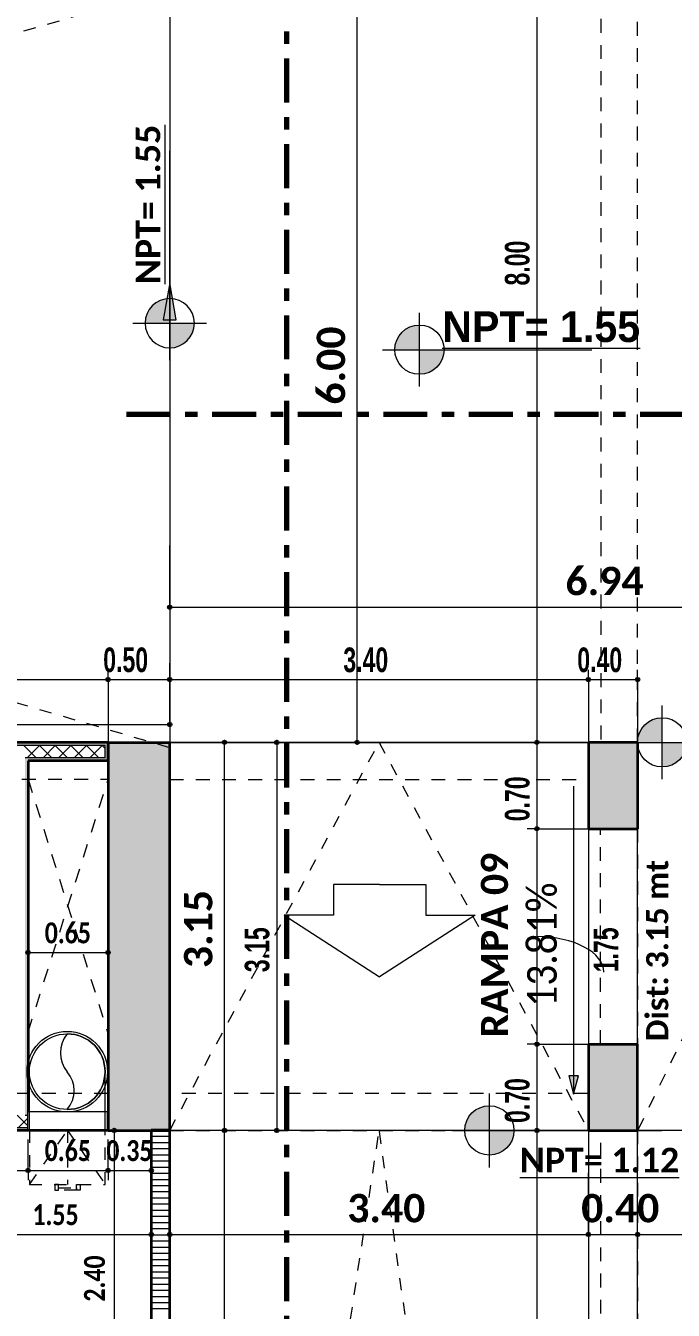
# Model space of a CAD drawing. Header units: metres. Extents: x -144 to 1000, y -717 to 29.
# Drawn here: x 235.23 to 240.49, y -561.88 to -551.45 of the extents above; entities that cross this region are included whole.
import ezdxf

# ---------------------------------------------------------------- set-up
doc = ezdxf.new("R2010")
doc.units = ezdxf.units.M
for name, pattern in [('Basculante', [0.11625, 0.075, -0.04125]), ('basculante modificado', [0.18, 0.1125, -0.0675]), ('Dash Dot 3_16_', [0.595313, 0.357187, -0.119063, 0, -0.119063])]:
    doc.linetypes.add(name, pattern=pattern)
doc.layers.get('0').update_dxf_attribs({"color": 1})
for name, color, linetype, lineweight in [('A-ANNO-DIMS', 1, 'Continuous', 9), ('A-DETL', 1, 'Continuous', 9), ('A-DETL-GENF', 1, 'Continuous', 9), ('A-DETL-THIN', 1, 'Continuous', 9), ('A-FLOR', 2, 'Continuous', 9), ('A-FLOR-OVHD', 7, 'Basculante', 9), ('A-WALL', 4, 'Continuous', 9), ('G-ANNO-DIMS', 1, 'Continuous', 9), ('G-ANNO-SYMB', 1, 'Continuous', 9), ('G-ANNO-TEXT', 2, 'Continuous', 9), ('S-COLS', 7, 'Continuous', 9)]:
    doc.layers.add(name, color=color, linetype=linetype, lineweight=lineweight)
doc.layers.add('A-WALL-PATT', color=7, linetype='Continuous', lineweight=35, true_color=0x9c9c9c)
doc.styles.add('Britannic Bold_B', font='', dxfattribs={"width": 0.7})
doc.styles.add('Britannic Bold_B_3', font='', dxfattribs={"width": 0.7})
doc.styles.add('Calibri', font='calibri.ttf', dxfattribs={"width": 0.9, "height": 0.24})
doc.styles.add('Calibri_B', font='calibrib.ttf', dxfattribs={"height": 0.165})
doc.styles.add('Calibri_B_10', font='calibrib.ttf', dxfattribs={"width": 0.8, "height": 0.17})
doc.styles.add('Calibri_B_2', font='calibrib.ttf', dxfattribs={"height": 0.135})
doc.styles.add('Calibri_B_3', font='calibrib.ttf', dxfattribs={"height": 0.15})
doc.styles.add('Calibri_B_8', font='calibrib.ttf', dxfattribs={"height": 0.9})
doc.styles.get('Britannic Bold_B').set_extended_font_data('Britannic Bold', bold=True)
doc.styles.get('Britannic Bold_B_3').set_extended_font_data('Britannic Bold', bold=True)

# ---------------------------------------------------------------- blocks, each defined once
blk = doc.blocks.new('W')
at = {"layer": 'A-ANNO-DIMS', "lineweight": 25, "true_color": 0x004080}
h = blk.add_hatch(color=156, dxfattribs=at)
edge = h.paths.add_edge_path()
edge.add_arc((233.899, -494.658), 0.015, 0, 360)
at = {"layer": 'A-ANNO-DIMS', "lineweight": 25, "true_color": 0x00592d}
h = blk.add_hatch(color=118, dxfattribs=at)
edge = h.paths.add_edge_path()
edge.add_arc((233.399, -495.245), 0.015, 0, 360)
h = blk.add_hatch(color=118, dxfattribs=at)
edge = h.paths.add_edge_path()
edge.add_arc((233.399, -495.245), 0.015, 0, 360)
h = blk.add_hatch(color=118, dxfattribs=at)
edge = h.paths.add_edge_path()
edge.add_arc((233.899, -495.245), 0.015, 0, 360)
h = blk.add_hatch(color=118, dxfattribs=at)
edge = h.paths.add_edge_path()
edge.add_arc((233.899, -495.245), 0.015, 0, 360)
h = blk.add_hatch(color=118, dxfattribs=at)
edge = h.paths.add_edge_path()
edge.add_arc((237.299, -495.245), 0.015, 0, 360)
h = blk.add_hatch(color=118, dxfattribs=at)
edge = h.paths.add_edge_path()
edge.add_arc((237.299, -495.245), 0.015, 0, 360)
h = blk.add_hatch(color=118, dxfattribs=at)
edge = h.paths.add_edge_path()
edge.add_arc((237.699, -495.245), 0.015, 0, 360)
at = {"layer": 'A-ANNO-DIMS', "lineweight": 25, "true_color": 0x004080}
h = blk.add_hatch(color=156, dxfattribs=at)
edge = h.paths.add_edge_path()
edge.add_arc((233.899, -495.611), 0.015, 0, 360)
h = blk.add_hatch(color=156, dxfattribs=at)
edge = h.paths.add_edge_path()
edge.add_arc((234.344, -495.755), 0.015, 0, 360)
at = {"layer": 'A-ANNO-DIMS', "lineweight": 25, "true_color": 0x00592d}
h = blk.add_hatch(color=118, dxfattribs=at)
edge = h.paths.add_edge_path()
edge.add_arc((234.768, -495.756), 0.015, 0, 360)
at = {"layer": 'A-ANNO-DIMS', "lineweight": 25, "true_color": 0x004080}
h = blk.add_hatch(color=156, dxfattribs=at)
edge = h.paths.add_edge_path()
edge.add_arc((235.421, -495.755), 0.015, 0, 360)
at = {"layer": 'A-ANNO-DIMS', "lineweight": 25, "true_color": 0x00592d}
h = blk.add_hatch(color=118, dxfattribs=at)
edge = h.paths.add_edge_path()
edge.add_arc((236.881, -495.755), 0.015, 0, 360)
h = blk.add_hatch(color=118, dxfattribs=at)
edge = h.paths.add_edge_path()
edge.add_arc((236.881, -495.755), 0.015, 0, 360)
h = blk.add_hatch(color=118, dxfattribs=at)
edge = h.paths.add_edge_path()
edge.add_arc((236.881, -496.456), 0.015, 0, 360)
h = blk.add_hatch(color=118, dxfattribs=at)
edge = h.paths.add_edge_path()
edge.add_arc((236.881, -496.456), 0.015, 0, 360)
at = {"layer": 'A-ANNO-DIMS', "lineweight": 25}
h = blk.add_hatch(color=256, dxfattribs=at)
edge = h.paths.add_edge_path()
edge.add_arc((232.749, -497.462), 0.015, 0, 360)
h = blk.add_hatch(color=256, dxfattribs=at)
edge = h.paths.add_edge_path()
edge.add_arc((233.399, -497.462), 0.015, 0, 360)
at = {"layer": 'A-ANNO-DIMS', "lineweight": 25, "true_color": 0x00592d}
h = blk.add_hatch(color=118, dxfattribs=at)
edge = h.paths.add_edge_path()
edge.add_arc((236.881, -498.206), 0.015, 0, 360)
h = blk.add_hatch(color=118, dxfattribs=at)
edge = h.paths.add_edge_path()
edge.add_arc((236.881, -498.206), 0.015, 0, 360)
at = {"layer": 'A-ANNO-DIMS', "lineweight": 25}
h = blk.add_hatch(color=256, dxfattribs=at)
edge = h.paths.add_edge_path()
edge.add_arc((233.448, -498.906), 0.015, 0, 360)
at = {"layer": 'A-ANNO-DIMS', "lineweight": 25, "true_color": 0x004080}
h = blk.add_hatch(color=156, dxfattribs=at)
edge = h.paths.add_edge_path()
edge.add_arc((234.344, -498.906), 0.015, 0, 360)
h = blk.add_hatch(color=156, dxfattribs=at)
edge = h.paths.add_edge_path()
edge.add_arc((234.344, -498.906), 0.015, 0, 360)
at = {"layer": 'A-ANNO-DIMS', "lineweight": 25, "true_color": 0x00592d}
h = blk.add_hatch(color=118, dxfattribs=at)
edge = h.paths.add_edge_path()
edge.add_arc((234.768, -498.906), 0.015, 0, 360)
h = blk.add_hatch(color=118, dxfattribs=at)
edge = h.paths.add_edge_path()
edge.add_arc((236.881, -498.906), 0.015, 0, 360)
h = blk.add_hatch(color=118, dxfattribs=at)
edge = h.paths.add_edge_path()
edge.add_arc((236.881, -498.906), 0.015, 0, 360)
at = {"layer": 'A-ANNO-DIMS', "lineweight": 25}
h = blk.add_hatch(color=256, dxfattribs=at)
edge = h.paths.add_edge_path()
edge.add_arc((232.749, -499.231), 0.015, 0, 360)
h = blk.add_hatch(color=256, dxfattribs=at)
edge = h.paths.add_edge_path()
edge.add_arc((232.749, -499.231), 0.015, 0, 360)
h = blk.add_hatch(color=256, dxfattribs=at)
edge = h.paths.add_edge_path()
edge.add_arc((233.399, -499.231), 0.015, 0, 360)
h = blk.add_hatch(color=256, dxfattribs=at)
edge = h.paths.add_edge_path()
edge.add_arc((233.399, -499.231), 0.015, 0, 360)
h = blk.add_hatch(color=256, dxfattribs=at)
edge = h.paths.add_edge_path()
edge.add_arc((233.749, -499.231), 0.015, 0, 360)
h = blk.add_hatch(color=256, dxfattribs=at)
edge = h.paths.add_edge_path()
edge.add_arc((233.749, -499.75), 0.015, 0, 360)
at = {"layer": 'A-ANNO-DIMS', "lineweight": 25, "true_color": 0x004080}
h = blk.add_hatch(color=156, dxfattribs=at)
edge = h.paths.add_edge_path()
edge.add_arc((233.899, -499.75), 0.015, 0, 360)
h = blk.add_hatch(color=156, dxfattribs=at)
edge = h.paths.add_edge_path()
edge.add_arc((237.299, -499.75), 0.015, 0, 360)
h = blk.add_hatch(color=156, dxfattribs=at)
edge = h.paths.add_edge_path()
edge.add_arc((237.299, -499.75), 0.015, 0, 360)
h = blk.add_hatch(color=156, dxfattribs=at)
edge = h.paths.add_edge_path()
edge.add_arc((237.699, -499.75), 0.015, 0, 360)
h = blk.add_hatch(color=156, dxfattribs=at)
edge = h.paths.add_edge_path()
edge.add_arc((237.699, -499.75), 0.015, 0, 360)
at = {"layer": 'A-WALL-PATT', "true_color": 0x747474}
h = blk.add_hatch(color=8, dxfattribs=at)
h.paths.add_polyline_path([(233.399, -495.881), (233.399, -495.756), (232.599, -495.756), (232.599, -495.831), (232.624, -495.831), (232.624, -495.781), (233.374, -495.781), (233.374, -495.881)])
h.paths.add_polyline_path([(227.599, -495.881), (227.624, -495.881), (227.624, -495.781), (231.547, -495.781), (231.547, -495.766), (231.599, -495.766), (231.599, -495.756), (227.599, -495.757), (227.599, -495.881)])
h = blk.add_hatch(color=8, dxfattribs=at)
h.paths.add_polyline_path([(233.374, -495.906), (233.399, -495.906), (233.399, -495.881), (232.724, -495.881), (232.724, -495.906), (232.933, -495.906)])
h.paths.add_polyline_path([(227.599, -495.906), (231.547, -495.906), (231.547, -495.881), (227.599, -495.881), (227.599, -495.906)])
h.paths.add_polyline_path([(232.599, -495.906), (232.624, -495.906), (232.624, -495.881), (232.599, -495.881), (232.599, -495.906)])
blk.add_hatch(color=8, dxfattribs=at).paths.add_polyline_path([(232.744, -498.756), (232.744, -498.756), (232.749, -498.756), (232.749, -495.906), (232.724, -495.906), (232.724, -498.756)])
h = blk.add_hatch(color=8, dxfattribs=at)
h.paths.add_polyline_path([(232.744, -498.781), (232.744, -498.756), (232.724, -498.756), (232.724, -498.781)])
h.paths.add_polyline_path([(233.394, -498.781), (233.399, -498.781), (233.399, -498.756), (233.394, -498.756), (233.394, -498.762)])
h.paths.add_polyline_path([(229.159, -498.781), (232.624, -498.781), (232.624, -498.756), (227.599, -498.757), (227.599, -498.781), (227.637, -498.781)])
h = blk.add_hatch(color=8, dxfattribs=at)
h.paths.add_polyline_path([(231.914, -498.906), (232.049, -498.906), (232.049, -498.881), (227.624, -498.881), (227.624, -498.781), (227.599, -498.782), (227.599, -498.906), (231.399, -498.906)])
h.paths.add_polyline_path([(232.744, -498.906), (233.399, -498.906), (233.399, -498.781), (233.394, -498.781), (233.394, -498.906), (232.744, -498.906), (232.744, -498.881), (232.199, -498.881), (232.199, -498.906), (232.724, -498.906)])
at = {"layer": 'G-ANNO-DIMS', "true_color": 0x0000ff}
blk.add_hatch(color=5, dxfattribs=at).paths.add_polyline_path([(233.899, -492.024), (233.846, -492.324), (233.952, -492.324)])
at = {"layer": 'G-ANNO-DIMS', "extrusion": (0, 0, -1)}
h = blk.add_hatch(color=256, dxfattribs=at)
edge = h.paths.add_edge_path()
edge.add_line((-233.899, -492.352), (-233.899, -492.152))
edge.add_arc((-233.899, -492.352), 0.2, 360, 450, ccw=False)
edge.add_line((-233.699, -492.352), (-233.899, -492.352))
h = blk.add_hatch(color=256, dxfattribs=at)
edge = h.paths.add_edge_path()
edge.add_line((-233.899, -492.352), (-233.899, -492.552))
edge.add_arc((-233.899, -492.352), 0.2, 180, 270, ccw=False)
edge.add_line((-234.099, -492.352), (-233.899, -492.352))
at = {"layer": 'G-ANNO-DIMS'}
h = blk.add_hatch(color=256, dxfattribs=at)
edge = h.paths.add_edge_path()
edge.add_line((235.927, -492.567), (235.727, -492.567))
edge.add_arc((235.927, -492.567), 0.2, 90, 180, ccw=False)
edge.add_line((235.927, -492.367), (235.927, -492.567))
h = blk.add_hatch(color=256, dxfattribs=at)
edge = h.paths.add_edge_path()
edge.add_line((235.927, -492.567), (236.127, -492.567))
edge.add_arc((235.927, -492.567), 0.2, 270, 360, ccw=False)
edge.add_line((235.927, -492.767), (235.927, -492.567))
h = blk.add_hatch(color=256, dxfattribs=at)
edge = h.paths.add_edge_path()
edge.add_line((237.898, -495.755), (237.698, -495.755))
edge.add_arc((237.898, -495.755), 0.2, 90, 180, ccw=False)
edge.add_line((237.898, -495.555), (237.898, -495.755))
h = blk.add_hatch(color=256, dxfattribs=at)
edge = h.paths.add_edge_path()
edge.add_line((237.898, -495.755), (238.098, -495.755))
edge.add_arc((237.898, -495.755), 0.2, 270, 360, ccw=False)
edge.add_line((237.898, -495.955), (237.898, -495.755))
blk.add_hatch(color=256, dxfattribs=at).paths.add_polyline_path([(237.179, -498.612), (237.219, -498.462), (237.139, -498.462)])
h = blk.add_hatch(color=256, dxfattribs=at)
edge = h.paths.add_edge_path()
edge.add_line((236.495, -498.906), (236.295, -498.906))
edge.add_arc((236.495, -498.906), 0.2, 90, 180, ccw=False)
edge.add_line((236.495, -498.706), (236.495, -498.906))
h = blk.add_hatch(color=256, dxfattribs=at)
edge = h.paths.add_edge_path()
edge.add_line((236.495, -498.906), (236.695, -498.906))
edge.add_arc((236.495, -498.906), 0.2, 270, 360, ccw=False)
edge.add_line((236.495, -499.106), (236.495, -498.906))
at = {"layer": 'S-COLS', "true_color": 0x5b5b5b}
h = blk.add_hatch(color=251, dxfattribs=at)
h.paths.add_polyline_path([(219.399, -506.606), (219.899, -506.606), (219.899, -505.706), (219.399, -505.706), (219.399, -506.241)])
h.paths.add_polyline_path([(237.699, -506.606), (237.699, -505.706), (237.199, -505.706), (237.199, -506.606)])
h.paths.add_polyline_path([(227.249, -506.606), (227.599, -506.606), (227.599, -505.706), (227.099, -505.706), (227.099, -506.606)])
h.paths.add_polyline_path([(227.099, -498.906), (227.599, -498.906), (227.599, -498.006), (227.099, -498.006), (227.099, -498.906)])
h.paths.add_polyline_path([(219.899, -498.906), (219.899, -498.206), (219.399, -498.206), (219.399, -498.906)])
h.paths.add_polyline_path([(237.299, -498.906), (237.699, -498.905), (237.699, -498.206), (237.299, -498.206), (237.299, -498.905)])
h.paths.add_polyline_path([(225.299, -498.906), (225.299, -498.906), (225.299, -498.406), (223.599, -498.406), (223.599, -496.256), (225.299, -496.256), (225.299, -495.756), (223.299, -495.756), (223.299, -498.906)])
h.paths.add_polyline_path([(233.899, -498.906), (233.899, -495.756), (233.399, -495.756), (233.399, -498.906), (233.899, -498.906)])
h.paths.add_polyline_path([(227.599, -496.656), (227.599, -495.756), (227.099, -495.756), (227.099, -496.656)])
h.paths.add_polyline_path([(219.399, -496.456), (219.899, -496.456), (219.899, -495.755), (219.399, -495.755)])
h.paths.add_polyline_path([(237.299, -496.456), (237.699, -496.456), (237.699, -495.755), (237.299, -495.756)])
h.paths.add_polyline_path([(237.199, -487.756), (237.699, -487.756), (237.699, -486.856), (237.199, -486.856)])
at = {"layer": 'A-ANNO-DIMS', "color": 118, "true_color": 0x00592d}
for p, q in [((236.881, -487.756), (236.881, -495.755)), ((233.399, -495.245), (233.399, -495.165)), ((233.399, -495.245), (233.399, -495.165)), ((233.899, -495.245), (233.899, -495.165)), ((233.899, -495.245), (233.899, -495.165)), ((237.299, -495.245), (237.299, -495.165)), ((237.299, -495.245), (237.299, -495.165)), ((237.699, -495.245), (237.699, -495.165)), ((227.599, -495.245), (233.399, -495.245)), ((233.399, -495.245), (233.399, -495.745)), ((233.399, -495.245), (233.899, -495.245)), ((233.399, -495.245), (233.399, -495.745)), ((233.899, -495.245), (233.899, -495.745)), ((233.899, -495.245), (237.299, -495.245)), ((233.899, -495.245), (233.899, -495.745)), ((237.299, -495.245), (237.299, -495.745)), ((237.299, -495.245), (237.699, -495.245)), ((237.299, -495.245), (237.299, -495.745)), ((237.699, -495.245), (237.699, -495.745)), ((234.768, -495.756), (234.268, -495.756)), ((234.768, -495.756), (234.768, -498.906)), ((234.768, -495.756), (234.848, -495.756)), ((236.881, -495.755), (236.801, -495.755)), ((236.881, -495.755), (236.801, -495.755)), ((236.881, -495.755), (237.381, -495.755)), ((236.881, -495.755), (236.881, -496.456)), ((236.881, -495.755), (237.381, -495.755)), ((236.881, -496.456), (236.801, -496.456)), ((236.881, -496.456), (236.801, -496.456)), ((236.881, -496.456), (237.381, -496.456)), ((236.881, -496.456), (236.881, -498.206)), ((236.881, -496.456), (237.381, -496.456)), ((236.881, -498.206), (236.801, -498.206)), ((236.881, -498.206), (236.801, -498.206)), ((236.881, -498.206), (237.381, -498.206)), ((236.881, -498.206), (236.881, -498.906)), ((236.881, -498.206), (237.381, -498.206)), ((234.768, -498.906), (234.268, -498.906)), ((234.768, -498.906), (234.848, -498.906)), ((236.881, -498.906), (236.801, -498.906)), ((236.881, -498.906), (236.801, -498.906)), ((236.881, -498.906), (237.381, -498.906)), ((236.881, -498.906), (236.881, -505.706)), ((236.881, -498.906), (237.381, -498.906))]:
    blk.add_line(p, q, dxfattribs=at)
at = {"layer": 'A-ANNO-DIMS', "color": 156, "true_color": 0x004080}
for p, q in [((235.421, -495.755), (235.421, -489.755)), ((233.899, -494.658), (233.899, -494.158)), ((233.899, -494.658), (240.842, -494.658)), ((233.899, -494.658), (233.899, -494.738)), ((233.899, -495.611), (233.899, -495.111)), ((223.299, -495.611), (233.899, -495.611)), ((233.899, -495.611), (233.899, -495.691)), ((234.344, -495.755), (233.844, -495.755)), ((234.344, -498.906), (234.344, -495.755)), ((234.344, -495.755), (234.424, -495.755)), ((235.421, -495.755), (234.921, -495.755)), ((235.421, -495.755), (235.501, -495.755)), ((234.344, -498.906), (233.844, -498.906)), ((234.344, -498.906), (233.844, -498.906)), ((234.344, -510.015), (234.344, -498.906)), ((234.344, -498.906), (234.424, -498.906)), ((234.344, -498.906), (234.424, -498.906)), ((233.899, -499.75), (233.899, -499.25)), ((237.299, -499.75), (237.299, -499.25)), ((237.299, -499.75), (237.299, -499.25)), ((237.699, -499.75), (237.699, -499.25)), ((237.699, -499.75), (237.699, -499.25)), ((233.899, -499.75), (237.299, -499.75)), ((233.899, -499.75), (233.899, -499.83)), ((237.299, -499.75), (237.299, -499.83)), ((237.299, -499.75), (237.699, -499.75)), ((237.299, -499.75), (237.299, -499.83)), ((237.699, -499.75), (237.699, -499.83)), ((237.699, -499.75), (240.648, -499.75)), ((237.699, -499.75), (237.699, -499.83))]:
    blk.add_line(p, q, dxfattribs=at)
at = {"layer": 'A-ANNO-DIMS'}
for p, q in [((232.749, -497.462), (232.749, -497.212)), ((233.399, -497.462), (233.399, -497.212)), ((232.749, -497.462), (233.399, -497.462)), ((232.749, -497.462), (232.749, -497.542)), ((233.399, -497.462), (233.399, -497.542)), ((232.749, -499.231), (232.749, -498.981)), ((232.749, -499.231), (232.749, -498.981)), ((233.448, -498.906), (233.198, -498.906)), ((233.399, -499.231), (233.399, -498.981)), ((233.399, -499.231), (233.399, -498.981)), ((233.448, -498.906), (233.448, -501.305)), ((233.448, -498.906), (233.528, -498.906)), ((233.749, -499.231), (233.749, -498.981)), ((232.199, -499.231), (232.749, -499.231)), ((232.749, -499.231), (232.749, -499.311)), ((232.749, -499.231), (233.399, -499.231)), ((232.749, -499.231), (232.749, -499.311)), ((233.399, -499.231), (233.399, -499.311)), ((233.399, -499.231), (233.749, -499.231)), ((233.399, -499.231), (233.399, -499.311)), ((233.749, -499.231), (233.749, -499.311)), ((233.749, -499.75), (233.749, -499.5)), ((232.199, -499.75), (233.749, -499.75)), ((233.749, -499.75), (233.749, -499.83))]:
    blk.add_line(p, q, dxfattribs=at)
at = {"layer": 'A-ANNO-DIMS', "color": 156, "lineweight": 25, "true_color": 0x004080}
for centre in [(233.899, -494.658), (233.899, -495.611), (234.344, -495.755), (235.421, -495.755), (234.344, -498.906), (234.344, -498.906), (233.899, -499.75), (237.299, -499.75), (237.299, -499.75), (237.699, -499.75), (237.699, -499.75)]:
    blk.add_circle(centre, 0.015, dxfattribs=at)
at = {"layer": 'A-ANNO-DIMS', "color": 118, "lineweight": 25, "true_color": 0x00592d}
for centre in [(233.399, -495.245), (233.399, -495.245), (233.899, -495.245), (233.899, -495.245), (237.299, -495.245), (237.299, -495.245), (237.699, -495.245), (234.768, -495.756), (236.881, -495.755), (236.881, -495.755), (236.881, -496.456), (236.881, -496.456), (236.881, -498.206), (236.881, -498.206), (234.768, -498.906), (236.881, -498.906), (236.881, -498.906)]:
    blk.add_circle(centre, 0.015, dxfattribs=at)
at = {"layer": 'A-ANNO-DIMS', "lineweight": 25}
for centre in [(232.749, -497.462), (233.399, -497.462), (233.448, -498.906), (232.749, -499.231), (232.749, -499.231), (233.399, -499.231), (233.399, -499.231), (233.749, -499.231), (233.749, -499.75)]:
    blk.add_circle(centre, 0.015, dxfattribs=at)
at = {"layer": 'A-ANNO-DIMS', "color": 118, "true_color": 0x00592d}
blk.add_ellipse((236.881, -497.622), major_axis=(0.544, 0), ratio=0.533069, start_param=0, end_param=1.570796, dxfattribs=at)
at = {"layer": 'A-DETL', "color": 7, "linetype": 'basculante modificado'}
for p, q in [((237.399, -487.756), (237.399, -495.755)), ((237.699, -495.755), (237.699, -487.756)), ((233.399, -495.755), (227.599, -495.755)), ((237.298, -495.756), (233.899, -495.756)), ((227.599, -496.055), (233.399, -496.055)), ((232.749, -498.106), (233.399, -496.055)), ((232.749, -496.055), (233.399, -498.124)), ((233.899, -496.056), (237.299, -496.056)), ((237.398, -498.205), (237.398, -496.456)), ((237.698, -496.456), (237.698, -498.205)), ((233.399, -498.606), (227.599, -498.606)), ((237.298, -498.606), (233.899, -498.606)), ((227.599, -498.906), (233.399, -498.906)), ((233.899, -498.906), (237.299, -498.906)), ((237.399, -505.706), (237.399, -498.906)), ((237.699, -498.906), (237.699, -505.706))]:
    blk.add_line(p, q, dxfattribs=at)
at = {"layer": 'A-DETL', "color": 9, "linetype": 'Basculante', "true_color": 0xc0c0c0}
for p, q in [((223.299, -492.697), (233.899, -489.637)), ((233.899, -495.799), (223.299, -492.697)), ((233.899, -498.906), (235.599, -495.755)), ((235.599, -495.755), (237.298, -498.904)), ((239.239, -495.755), (237.699, -498.906)), ((233.899, -510.128), (235.599, -498.916)), ((235.599, -498.916), (237.173, -510.116))]:
    blk.add_line(p, q, dxfattribs=at)
at = {"layer": 'A-DETL-GENF'}
for p, q in [((235.604, -496.908), (235.229, -496.908)), ((235.229, -496.908), (235.229, -497.158)), ((235.604, -496.908), (235.979, -496.908)), ((235.979, -496.908), (235.979, -497.158)), ((235.229, -497.158), (234.829, -497.158)), ((234.829, -497.158), (235.604, -497.658)), ((236.379, -497.158), (235.604, -497.658)), ((235.979, -497.158), (236.379, -497.158))]:
    blk.add_line(p, q, dxfattribs=at)
at = {"layer": 'A-DETL-THIN'}
for p, q in [((237.299, -496.456), (237.299, -498.206)), ((237.699, -496.456), (237.299, -496.456)), ((237.699, -498.206), (237.699, -496.456)), ((237.299, -498.206), (237.699, -498.206)), ((232.761, -498.906), (232.761, -498.41)), ((233.375, -498.906), (233.375, -498.41)), ((233.394, -498.756), (232.744, -498.756)), ((232.744, -498.756), (232.744, -498.906)), ((233.394, -498.906), (233.394, -498.756)), ((232.744, -498.906), (233.394, -498.906)), ((237.699, -498.906), (237.299, -498.906)), ((237.299, -498.906), (237.299, -505.706)), ((237.699, -505.706), (237.699, -498.906))]:
    blk.add_line(p, q, dxfattribs=at)
for radius in [0.327, 0.307]:
    blk.add_circle((233.067, -498.429), radius, dxfattribs=at)
for centre, radius, start, end in [((233.251, -498.276), 0.24, 140.181, 219.819), ((233.067, -498.429), 0.307, 270, 90), ((232.883, -498.583), 0.24, 320.181, 39.819)]:
    blk.add_arc(centre, radius, start, end, dxfattribs=at)
at = {"layer": 'A-FLOR'}
for p, q in [((233.899, -485.639), (233.899, -495.755)), ((237.299, -495.755), (215.828, -495.755)), ((233.899, -495.756), (237.299, -495.756)), ((237.699, -495.755), (240.742, -495.755)), ((237.699, -495.756), (240.742, -495.756)), ((233.749, -498.91), (232.199, -498.91)), ((237.299, -498.906), (233.899, -498.906)), ((240.648, -498.906), (237.699, -498.906))]:
    blk.add_line(p, q, dxfattribs=at)
at = {"layer": 'A-FLOR-OVHD'}
for p, q in [((232.761, -499.345), (233.069, -498.906)), ((232.761, -498.906), (232.761, -499.345)), ((233.069, -498.906), (233.375, -499.345)), ((233.069, -498.906), (233.069, -499.345)), ((233.375, -499.345), (233.375, -498.906)), ((232.761, -499.345), (233.375, -499.345)), ((232.966, -499.345), (232.966, -499.392)), ((232.996, -499.345), (232.966, -499.345)), ((232.966, -499.392), (232.996, -499.392)), ((232.996, -499.392), (232.996, -499.345)), ((232.996, -499.372), (233.141, -499.372)), ((232.996, -499.392), (232.996, -499.372)), ((233.141, -499.392), (232.996, -499.392)), ((233.141, -499.392), (233.141, -499.345)), ((233.141, -499.345), (233.171, -499.345)), ((233.141, -499.372), (233.141, -499.392)), ((233.171, -499.392), (233.141, -499.392)), ((233.171, -499.345), (233.171, -499.392))]:
    blk.add_line(p, q, dxfattribs=at)
at = {"layer": 'A-WALL', "lineweight": 35}
for p, q in [((233.399, -495.756), (232.599, -495.756)), ((233.399, -495.906), (233.399, -495.756)), ((233.399, -495.906), (232.749, -495.906)), ((232.749, -495.906), (232.749, -498.756)), ((233.394, -498.756), (233.399, -498.756)), ((233.399, -498.756), (233.399, -498.906)), ((233.399, -498.906), (232.199, -498.906)), ((233.899, -498.905), (233.749, -498.905)), ((233.749, -498.905), (233.749, -501.305)), ((233.899, -501.305), (233.899, -498.905))]:
    blk.add_line(p, q, dxfattribs=at)
at = {"layer": 'A-WALL'}
for p, q in [((233.374, -495.781), (232.624, -495.781)), ((233.374, -495.881), (233.374, -495.781)), ((233.374, -495.881), (232.724, -495.881)), ((227.624, -498.881), (232.744, -498.881)), ((232.724, -498.781), (232.744, -498.781))]:
    blk.add_line(p, q, dxfattribs=at)
at = {"layer": 'A-WALL-PATT', "color": 1, "lineweight": 5, "true_color": 0xff0000}
for p, q in [((232.815, -495.881), (232.715, -495.781)), ((232.742, -495.881), (232.842, -495.781)), ((232.942, -495.881), (232.842, -495.781)), ((232.87, -495.881), (232.97, -495.781)), ((233.069, -495.881), (232.969, -495.781)), ((232.997, -495.881), (233.097, -495.781)), ((233.196, -495.881), (233.096, -495.781)), ((233.124, -495.881), (233.224, -495.781)), ((233.324, -495.881), (233.224, -495.781)), ((233.251, -495.881), (233.351, -495.781)), ((233.374, -495.804), (233.351, -495.781)), ((232.744, -498.865), (232.66, -498.781)), ((232.67, -498.881), (232.744, -498.808))]:
    blk.add_line(p, q, dxfattribs=at)
at = {"layer": 'A-WALL-PATT', "color": 8, "lineweight": 5, "true_color": 0x727272}
for p, q in [((233.899, -498.956), (233.749, -498.956)), ((233.899, -499.006), (233.749, -499.006)), ((233.899, -499.056), (233.749, -499.056)), ((233.899, -499.106), (233.749, -499.106)), ((233.899, -499.156), (233.749, -499.156)), ((233.899, -499.206), (233.749, -499.206)), ((233.899, -499.256), (233.749, -499.256)), ((233.899, -499.306), (233.749, -499.306)), ((233.899, -499.356), (233.749, -499.356)), ((233.899, -499.406), (233.749, -499.406)), ((233.899, -499.456), (233.749, -499.456)), ((233.899, -499.506), (233.749, -499.506)), ((233.899, -499.556), (233.749, -499.556)), ((233.899, -499.606), (233.749, -499.606)), ((233.899, -499.656), (233.749, -499.656)), ((233.899, -499.706), (233.749, -499.706)), ((233.899, -499.756), (233.749, -499.756)), ((233.899, -499.806), (233.749, -499.806)), ((233.899, -499.856), (233.749, -499.856)), ((233.899, -499.906), (233.749, -499.906)), ((233.899, -499.956), (233.749, -499.956)), ((233.899, -500.006), (233.749, -500.006)), ((233.899, -500.056), (233.749, -500.056)), ((233.899, -500.106), (233.749, -500.106)), ((233.899, -500.156), (233.749, -500.156)), ((233.899, -500.206), (233.749, -500.206)), ((233.899, -500.256), (233.749, -500.256)), ((233.899, -500.306), (233.749, -500.306)), ((233.899, -500.356), (233.749, -500.356))]:
    blk.add_line(p, q, dxfattribs=at)
at = {"layer": 'G-ANNO-DIMS', "extrusion": (0, 0, -1)}
for p, q in [((233.899, -492.652), (233.899, -490.952)), ((233.599, -492.352), (234.199, -492.352))]:
    blk.add_line(p, q, dxfattribs=at)
at = {"layer": 'G-ANNO-DIMS', "color": 5, "true_color": 0x0000ff}
for p, q in [((233.899, -492.024), (233.846, -492.324)), ((233.952, -492.324), (233.899, -492.024)), ((233.899, -492.024), (233.899, -492.352)), ((233.846, -492.324), (233.952, -492.324))]:
    blk.add_line(p, q, dxfattribs=at)
at = {"layer": 'G-ANNO-DIMS'}
for p, q in [((235.927, -492.867), (235.927, -492.267)), ((235.627, -492.567), (237.327, -492.567)), ((237.898, -496.055), (237.898, -495.455)), ((237.598, -495.755), (239.298, -495.755)), ((237.179, -496.112), (237.179, -498.612)), ((237.219, -498.462), (237.139, -498.462)), ((237.139, -498.462), (237.179, -498.612)), ((237.179, -498.612), (237.219, -498.462)), ((236.495, -499.206), (236.495, -498.606)), ((236.195, -498.906), (237.895, -498.906))]:
    blk.add_line(p, q, dxfattribs=at)
at = {"layer": 'G-ANNO-DIMS', "extrusion": (0, 0, -1)}
blk.add_circle((-233.899, -492.352), 0.2, dxfattribs=at)
at = {"layer": 'G-ANNO-DIMS'}
for centre in [(235.927, -492.567), (237.898, -495.755), (236.495, -498.906)]:
    blk.add_circle(centre, 0.2, dxfattribs=at)
at = {"layer": 'G-ANNO-SYMB', "linetype": 'Dash Dot 3_16_', "lineweight": 70}
for p, q in [((234.847, -481.163), (234.847, -511.669)), ((233.548, -493.091), (242.691, -493.091))]:
    blk.add_line(p, q, dxfattribs=at)
at = {"layer": 'S-COLS', "lineweight": 35}
for p, q in [((233.399, -495.756), (233.399, -498.906)), ((233.399, -495.756), (233.899, -495.756)), ((233.899, -498.906), (233.899, -495.756)), ((237.699, -495.755), (237.299, -495.755)), ((237.299, -495.755), (237.299, -496.456)), ((237.699, -495.755), (237.699, -496.456)), ((237.299, -496.456), (237.699, -496.456)), ((237.299, -498.206), (237.299, -498.906)), ((237.299, -498.206), (237.699, -498.206)), ((237.699, -498.906), (237.699, -498.206)), ((233.399, -498.906), (233.899, -498.906)), ((237.299, -498.906), (237.699, -498.906))]:
    blk.add_line(p, q, dxfattribs=at)
at = {"layer": 'A-ANNO-DIMS', "color": 118, "true_color": 0x00592d, "char_height": 0.2, "width": 0.69614, "attachment_point": 1, "rotation": 90, "line_spacing_factor": 1.000203, "style": 'Britannic Bold_B_3'}
for s, insert in [('8.00', (236.621, -492.046)), ('0.70', (236.621, -496.396)), ('3.15', (234.508, -497.621)), ('1.75', (237.342, -497.622)), ('0.70', (236.621, -498.846))]:
    blk.add_mtext(s, dxfattribs=dict(at, insert=insert))
at = {"layer": 'A-ANNO-DIMS', "color": 156, "true_color": 0x004080, "char_height": 0.23, "width": 0.61793, "attachment_point": 1, "rotation": 90, "line_spacing_factor": 1.158048, "style": 'Calibri_B_8'}
for s, insert in [('6.00', (235.093, -493.013)), ('3.15', (234.015, -497.588))]:
    blk.add_mtext(s, dxfattribs=dict(at, insert=insert))
at = {"layer": 'A-ANNO-DIMS', "color": 156, "true_color": 0x004080, "char_height": 0.23, "width": 0.61793, "attachment_point": 1, "line_spacing_factor": 1.158048, "style": 'Calibri_B_8'}
for s, insert in [('6.94', (237.113, -494.33)), ('3.40', (235.341, -499.422)), ('0.40', (237.241, -499.422))]:
    blk.add_mtext(s, dxfattribs=dict(at, insert=insert))
at = {"layer": 'A-ANNO-DIMS', "color": 118, "true_color": 0x00592d, "char_height": 0.2, "width": 0.69614, "attachment_point": 1, "line_spacing_factor": 1.000203, "style": 'Britannic Bold_B_3'}
for s, insert in [('0.50', (233.359, -494.985)), ('3.40', (235.309, -494.985)), ('0.40', (237.209, -494.985))]:
    blk.add_mtext(s, dxfattribs=dict(at, insert=insert))
at = {"layer": 'A-ANNO-DIMS', "char_height": 0.17, "width": 0.45673, "attachment_point": 1, "line_spacing_factor": 1.158048, "style": 'Calibri_B_10'}
for s, insert in [('0.65', (232.884, -497.217)), ('0.65', (232.884, -498.985)), ('0.35', (233.384, -498.985)), ('1.55', (232.784, -499.505))]:
    blk.add_mtext(s, dxfattribs=dict(at, insert=insert))
at = {"layer": 'A-ANNO-DIMS', "insert": (233.203, -500.296), "char_height": 0.17, "width": 0.45673, "attachment_point": 1, "rotation": 90, "line_spacing_factor": 1.158048, "style": 'Calibri_B_10'}
blk.add_mtext('2.40', dxfattribs=at)
at = {"layer": 'G-ANNO-DIMS', "color": 5, "true_color": 0x0000ff, "style": 'Calibri_B'}
blk.add_text('%%UNPT= 1.55', height=0.2, rotation=90, dxfattribs=at).set_placement((233.822, -492.035))
at = {"layer": 'G-ANNO-DIMS', "style": 'Britannic Bold_B'}
blk.add_text('%%UNPT= 1.55', height=0.25, dxfattribs=at).set_placement((236.112, -492.505))
at = {"layer": 'G-ANNO-DIMS', "style": 'Calibri', "width": 0.9}
blk.add_text('13.81%%%', height=0.24, rotation=90, dxfattribs=at).set_placement((237.042, -497.902))
at = {"layer": 'G-ANNO-DIMS', "color": 5, "true_color": 0x0000ff, "style": 'Calibri_B'}
blk.add_text('%%UNPT= 1.12', height=0.2, dxfattribs=at).set_placement((236.742, -499.247))
at = {"layer": 'G-ANNO-TEXT'}
for s, height, style, p in [('RAMPA 09', 0.22, 'Calibri_B_3', (236.646, -498.151)), ('Dist: 3.15 mt', 0.18, 'Calibri_B_2', (237.948, -498.181))]:
    blk.add_text(s, height=height, rotation=90, dxfattribs=dict(at, style=style)).set_placement(p)

msp = doc.modelspace()

# ---------------------------------------------------------------- block references
at = {"color": 3}
msp.add_blockref('W', (2.499, -61.518), dxfattribs=at)

doc.saveas('drawing.dxf')
